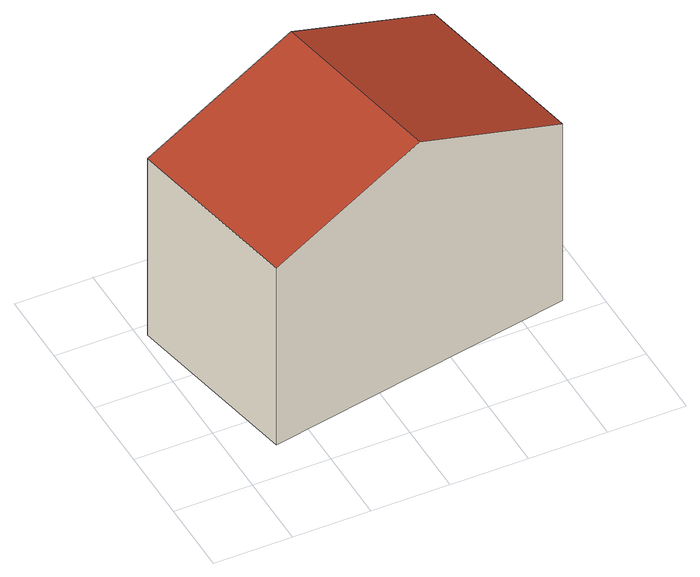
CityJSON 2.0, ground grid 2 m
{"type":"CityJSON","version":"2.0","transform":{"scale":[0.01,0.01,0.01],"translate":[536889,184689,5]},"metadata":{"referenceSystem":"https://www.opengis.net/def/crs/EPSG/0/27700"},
"CityObjects":{
"building1":{"type":"Building","attributes":{"roofType":"3100","measuredHeight":6.95},"address":[{"country":"United Kingdom","locality":"London","thoroughfareNumber":"7","thoroughfareName":"GAINSBOROUGH STREET","postcode":"E9 5GY"}],"geometry":[{"type":"Solid","lod":"2","boundaries":[[[[0,1,2,3]],[[4,5,1,0]],[[3,2,6,7]],[[5,4,8,9]],[[2,1,5,9,6]],[[4,0,3,7,8]],[[9,8,7,6]]]],"semantics":{"surfaces":[{"type":"RoofSurface"},{"type":"WallSurface"},{"type":"GroundSurface"}],"values":[[0,0,1,1,1,1,2]]}}]}
},
"vertices":[
[513,174,707],[424,644,707],[22,569,543],[111,99,543],[914,250,543],[826,720,542],[22,569,12],[111,99,12],[914,250,12],[826,720,12]
]}
